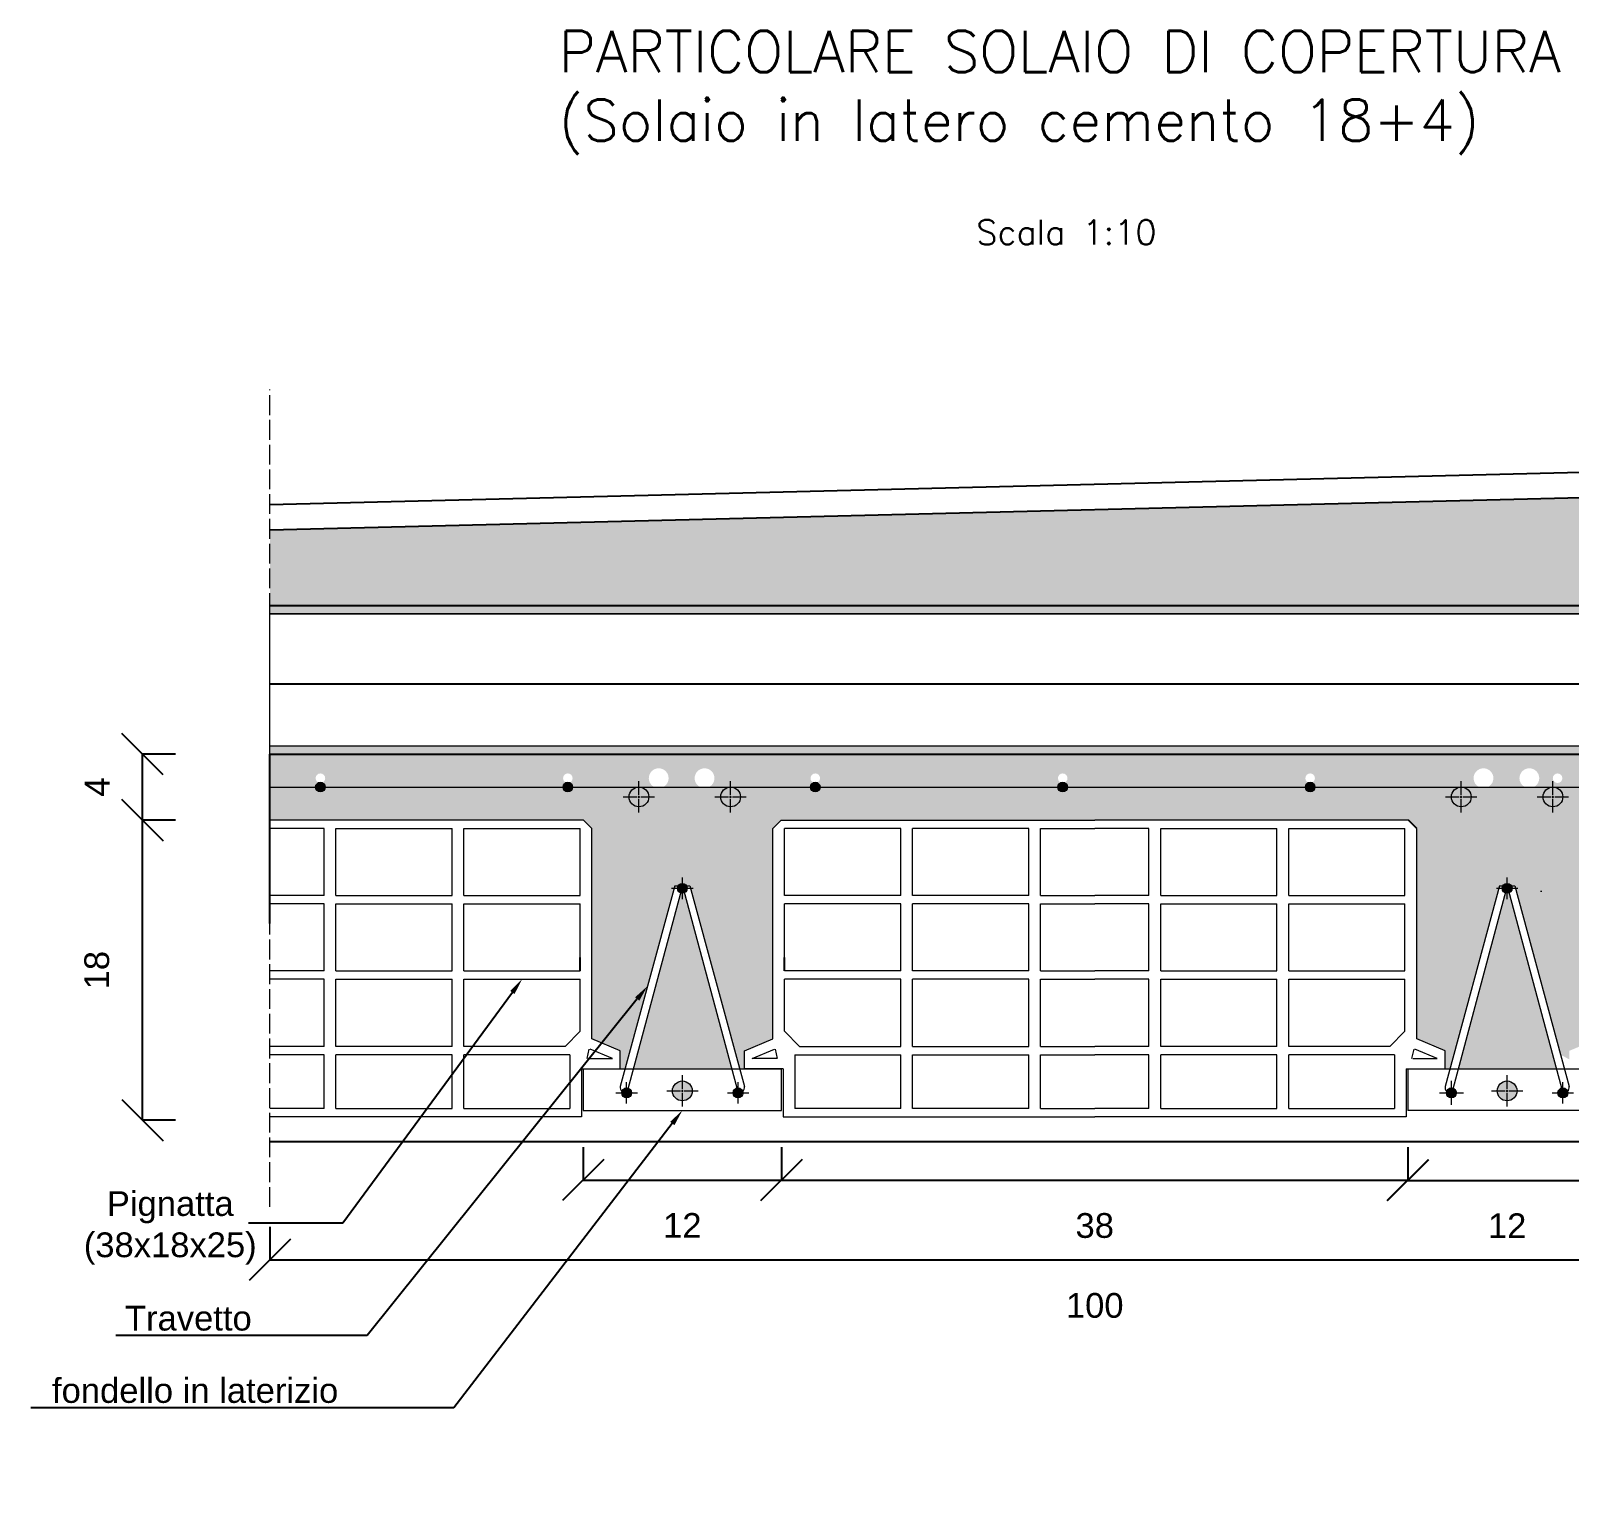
# Model space of a CAD drawing. Header units: millimetres. Extents: x -455371 to 117772, y -78417 to 116564.
# Drawn here: x -158698 to -157765, y -58590 to -57704 of the extents above; entities that cross this region are included whole.
import ezdxf
from ezdxf import colors
from ezdxf.entities.mleader import LeaderData, LeaderLine
from ezdxf.math import Vec2, Vec3

# ---------------------------------------------------------------- set-up
doc = ezdxf.new("R2010")
doc.units = ezdxf.units.MM
doc.linetypes.add('ACAD_ISO02W100', pattern=[15, 12, -3])
doc.linetypes.add('CENTER2', pattern=[28.575, 19.05, -3.175, 3.175, -3.175])
doc.layers.get('0').update_dxf_attribs({"color": 255})
for name, color, linetype, lineweight in [('armature', 5, 'Continuous', 18), ('Cls', 7, 'Continuous', 25), ('quote', 5, 'Continuous', 15), ('RETINO ARMATURE', 253, 'Continuous', 15), ('Scritte', 7, 'Continuous', 15), ('tratteggio 1 a 50', 230, 'ACAD_ISO02W100', 15), ('TRAV.PIGN.TELAIO', 30, 'Continuous', 15)]:
    doc.layers.add(name, color=color, linetype=linetype, lineweight=lineweight)
for name, color, linetype in [('isolante', 30, 'ISOLAMENTO'), ('PIGNATTE', 251, 'Continuous'), ('RETINI', 253, 'Continuous')]:
    doc.layers.add(name, color=color, linetype=linetype)
doc.styles.get("Standard").update_dxf_attribs({"font": 'arial.ttf'})
doc.styles.add('TITOLI 1_100', font='romans.shx', dxfattribs={"height": 25})
doc.styles.add('TITOLI 1_200', font='romans.shx', dxfattribs={"height": 50})
doc.linetypes.add('ISOLAMENTO', pattern='A,0.00254,-2.54,[134,ltypeshp.shx,S=2.54,R=0,X=-2.54,Y=0],-5.08,[134,ltypeshp.shx,S=2.54,R=180,X=2.54,Y=0],-2.54', length=10.16254)
doc.dimstyles.new('scala 1 a 10', dxfattribs={"dimtxt": 15, "dimasz": 25, "dimexe": 0.183, "dimexo": 0.1, "dimgap": 20, "dimtad": 2, "dimdec": 0, "dimlfac": 0.1, "dimzin": 0, "dimdsep": 46, "dimtxsty": 'Standard', "dimblk": 'OBLIQUE', "dimcen": -25, "dimadec": 0, "dimazin": 0, "dimtfac": 1, "dimtdec": 0, "dimtofl": 0, "dimtmove": 0, "dimatfit": 3, "dimfxl": 20, "dimfxlon": 1, "dimtolj": 1, "dimtzin": 0, "dimarcsym": 0})

# ---------------------------------------------------------------- blocks, each defined once
blk = doc.blocks.new('_Oblique')
at = {"color": 0, "linetype": 'ByBlock', "lineweight": -2}
blk.add_line((-0.5, -0.5), (0.5, 0.5), dxfattribs=at)
blk = doc.blocks.new('*D2084')
at = {"layer": 'Defpoints', "color": 0, "transparency": 16777216}
for p in [(-158630.07, -58182.37), (-158552.83, -58182.37), (-158552.83, -58364.37)]:
    blk.add_point(p, dxfattribs=at)
at = {"layer": 'quote', "color": 0, "lineweight": -2, "transparency": 16777216}
for p, q in [((-158610.07, -58182.37), (-158630.26, -58182.37)), ((-158630.07, -58364.37), (-158630.07, -58182.37)), ((-158610.07, -58364.37), (-158630.26, -58364.37))]:
    blk.add_line(p, q, dxfattribs=at)
at = {"layer": 'quote', "color": 0, "lineweight": -2, "transparency": 16777216, "xscale": 25, "yscale": 25, "zscale": 25}
for p, rotation in [((-158630.07, -58182.37), 90), ((-158630.07, -58364.37), 270)]:
    blk.add_blockref('_Oblique', p, dxfattribs=dict(at, rotation=rotation))
at = {"layer": 'quote', "color": 0, "transparency": 16777216, "insert": (-158657.73, -58273.37), "char_height": 15, "attachment_point": 5, "rotation": 90}
blk.add_mtext('\\A1;18', dxfattribs=at)
blk = doc.blocks.new('*D2083')
at = {"layer": 'Defpoints', "color": 0, "transparency": 16777216}
for p in [(-158630.07, -58142.37), (-158552.83, -58142.37), (-158552.83, -58182.37)]:
    blk.add_point(p, dxfattribs=at)
at = {"layer": 'quote', "color": 0, "lineweight": -2, "transparency": 16777216}
for p, q in [((-158610.07, -58142.37), (-158630.26, -58142.37)), ((-158630.07, -58182.37), (-158630.07, -58142.37)), ((-158610.07, -58182.37), (-158630.26, -58182.37))]:
    blk.add_line(p, q, dxfattribs=at)
at = {"layer": 'quote', "color": 0, "lineweight": -2, "transparency": 16777216, "xscale": 25, "yscale": 25, "zscale": 25}
for p, rotation in [((-158630.07, -58142.37), 90), ((-158630.07, -58182.37), 270)]:
    blk.add_blockref('_Oblique', p, dxfattribs=dict(at, rotation=rotation))
at = {"layer": 'quote', "color": 0, "transparency": 16777216, "insert": (-158657.57, -58162.37), "char_height": 15, "attachment_point": 5, "rotation": 90}
blk.add_mtext('\\A1;4', dxfattribs=at)
blk = doc.blocks.new('*U2075')
at = {"layer": 'quote', "color": 0, "linetype": 'CENTER2', "transparency": 16777216}
for p, q in [((0, 1.2), (0, 9.5)), ((-9.5, 0), (-1.2, 0)), ((1.2, 0), (9.5, 0)), ((0, -9.5), (0, -1.2))]:
    blk.add_line(p, q, dxfattribs=at)
at = {"layer": 'quote', "color": 0, "linetype": 'Continuous', "transparency": 16777216}
for p, q in [((-0.6, 0), (0.6, 0)), ((0, -0.6), (0, 0.6))]:
    blk.add_line(p, q, dxfattribs=at)
blk = doc.blocks.new('*U2077')
at = {"layer": 'quote', "color": 0, "linetype": 'CENTER2', "transparency": 16777216}
for p, q in [((0, 1.2), (0, 9.5)), ((-9.5, 0), (-1.2, 0)), ((1.2, 0), (9.5, 0)), ((0, -9.5), (0, -1.2))]:
    blk.add_line(p, q, dxfattribs=at)
at = {"layer": 'quote', "color": 0, "linetype": 'Continuous', "transparency": 16777216}
for p, q in [((-0.6, 0), (0.6, 0)), ((0, -0.6), (0, 0.6))]:
    blk.add_line(p, q, dxfattribs=at)
blk = doc.blocks.new('*U2068')
at = {"layer": 'quote', "color": 0, "linetype": 'CENTER2', "transparency": 16777216}
for p, q in [((-6.5, 0), (-0.6, 0)), ((0, 0.6), (0, 6.5)), ((0.6, 0), (6.5, 0)), ((0, -6.5), (0, -0.6))]:
    blk.add_line(p, q, dxfattribs=at)
at = {"layer": 'quote', "color": 0, "linetype": 'Continuous', "transparency": 16777216}
for p, q in [((-0.3, 0), (0.3, 0)), ((0, -0.3), (0, 0.3))]:
    blk.add_line(p, q, dxfattribs=at)
blk = doc.blocks.new('*U2069')
at = {"layer": 'quote', "color": 0, "linetype": 'CENTER2', "transparency": 16777216}
for p, q in [((-6.5, 0), (-0.6, 0)), ((0, 0.6), (0, 6.5)), ((0.6, 0), (6.5, 0)), ((0, -6.5), (0, -0.6))]:
    blk.add_line(p, q, dxfattribs=at)
at = {"layer": 'quote', "color": 0, "linetype": 'Continuous', "transparency": 16777216}
for p, q in [((-0.3, 0), (0.3, 0)), ((0, -0.3), (0, 0.3))]:
    blk.add_line(p, q, dxfattribs=at)
blk = doc.blocks.new('*U2070')
at = {"layer": 'quote', "color": 0, "linetype": 'CENTER2', "transparency": 16777216}
for p, q in [((-6.5, 0), (-0.6, 0)), ((0, 0.6), (0, 6.5)), ((0.6, 0), (6.5, 0)), ((0, -6.5), (0, -0.6))]:
    blk.add_line(p, q, dxfattribs=at)
at = {"layer": 'quote', "color": 0, "linetype": 'Continuous', "transparency": 16777216}
for p, q in [((-0.3, 0), (0.3, 0)), ((0, -0.3), (0, 0.3))]:
    blk.add_line(p, q, dxfattribs=at)
blk = doc.blocks.new('*U2071')
at = {"layer": 'quote', "color": 0, "linetype": 'CENTER2', "transparency": 16777216}
for p, q in [((-7.31, 0), (-0.76, 0)), ((0, 0.76), (0, 7.31)), ((0.76, 0), (7.31, 0)), ((0, -7.31), (0, -0.76))]:
    blk.add_line(p, q, dxfattribs=at)
at = {"layer": 'quote', "color": 0, "linetype": 'Continuous', "transparency": 16777216}
for p, q in [((-0.38, 0), (0.38, 0)), ((0, -0.38), (0, 0.38))]:
    blk.add_line(p, q, dxfattribs=at)
blk = doc.blocks.new('*U2072')
at = {"layer": 'quote', "color": 0, "linetype": 'CENTER2', "transparency": 16777216}
for p, q in [((-6.5, 0), (-0.6, 0)), ((0, 0.6), (0, 6.5)), ((0.6, 0), (6.5, 0)), ((0, -6.5), (0, -0.6))]:
    blk.add_line(p, q, dxfattribs=at)
at = {"layer": 'quote', "color": 0, "linetype": 'Continuous', "transparency": 16777216}
for p, q in [((-0.3, 0), (0.3, 0)), ((0, -0.3), (0, 0.3))]:
    blk.add_line(p, q, dxfattribs=at)
blk = doc.blocks.new('*U2073')
at = {"layer": 'quote', "color": 0, "linetype": 'CENTER2', "transparency": 16777216}
for p, q in [((-6.5, 0), (-0.6, 0)), ((0, 0.6), (0, 6.5)), ((0.6, 0), (6.5, 0)), ((0, -6.5), (0, -0.6))]:
    blk.add_line(p, q, dxfattribs=at)
at = {"layer": 'quote', "color": 0, "linetype": 'Continuous', "transparency": 16777216}
for p, q in [((-0.3, 0), (0.3, 0)), ((0, -0.3), (0, 0.3))]:
    blk.add_line(p, q, dxfattribs=at)
blk = doc.blocks.new('*U2074')
at = {"layer": 'quote', "color": 0, "linetype": 'CENTER2', "transparency": 16777216}
for p, q in [((0, 1.2), (0, 9.5)), ((-9.5, 0), (-1.2, 0)), ((1.2, 0), (9.5, 0)), ((0, -9.5), (0, -1.2))]:
    blk.add_line(p, q, dxfattribs=at)
at = {"layer": 'quote', "color": 0, "linetype": 'Continuous', "transparency": 16777216}
for p, q in [((-0.6, 0), (0.6, 0)), ((0, -0.6), (0, 0.6))]:
    blk.add_line(p, q, dxfattribs=at)
blk = doc.blocks.new('*U2076')
at = {"layer": 'quote', "color": 0, "linetype": 'CENTER2', "transparency": 16777216}
for p, q in [((0, 1.2), (0, 9.5)), ((-9.5, 0), (-1.2, 0)), ((1.2, 0), (9.5, 0)), ((0, -9.5), (0, -1.2))]:
    blk.add_line(p, q, dxfattribs=at)
at = {"layer": 'quote', "color": 0, "linetype": 'Continuous', "transparency": 16777216}
for p, q in [((-0.6, 0), (0.6, 0)), ((0, -0.6), (0, 0.6))]:
    blk.add_line(p, q, dxfattribs=at)
blk = doc.blocks.new('*U2067')
at = {"layer": 'quote', "color": 0, "linetype": 'CENTER2', "transparency": 16777216}
for p, q in [((0, 1.2), (0, 9.5)), ((-9.5, 0), (-1.2, 0)), ((1.2, 0), (9.5, 0)), ((0, -9.5), (0, -1.2))]:
    blk.add_line(p, q, dxfattribs=at)
at = {"layer": 'quote', "color": 0, "linetype": 'Continuous', "transparency": 16777216}
for p, q in [((-0.6, 0), (0.6, 0)), ((0, -0.6), (0, 0.6))]:
    blk.add_line(p, q, dxfattribs=at)
blk = doc.blocks.new('*U2078')
at = {"layer": 'quote', "color": 0, "linetype": 'CENTER2', "transparency": 16777216}
for p, q in [((0, 1.2), (0, 9.5)), ((-9.5, 0), (-1.2, 0)), ((1.2, 0), (9.5, 0)), ((0, -9.5), (0, -1.2))]:
    blk.add_line(p, q, dxfattribs=at)
at = {"layer": 'quote', "color": 0, "linetype": 'Continuous', "transparency": 16777216}
for p, q in [((-0.6, 0), (0.6, 0)), ((0, -0.6), (0, 0.6))]:
    blk.add_line(p, q, dxfattribs=at)
blk = doc.blocks.new('*D2079')
at = {"layer": 'Defpoints', "color": 0, "transparency": 16777216}
for p in [(-158362.95, -58358.4), (-158242.71, -58358.4), (-158242.71, -58400.6)]:
    blk.add_point(p, dxfattribs=at)
at = {"layer": 'quote', "color": 0, "lineweight": -2, "transparency": 16777216}
for p, q in [((-158362.95, -58380.6), (-158362.95, -58400.78)), ((-158242.71, -58380.6), (-158242.71, -58400.78)), ((-158362.95, -58400.6), (-158242.71, -58400.6))]:
    blk.add_line(p, q, dxfattribs=at)
at = {"layer": 'quote', "color": 0, "lineweight": -2, "transparency": 16777216, "xscale": 25, "yscale": 25, "zscale": 25, "rotation": 180}
blk.add_blockref('_Oblique', (-158362.95, -58400.6), dxfattribs=at)
at = {"layer": 'quote', "color": 0, "lineweight": -2, "transparency": 16777216, "xscale": 25, "yscale": 25, "zscale": 25}
blk.add_blockref('_Oblique', (-158242.71, -58400.6), dxfattribs=at)
at = {"layer": 'quote', "color": 0, "transparency": 16777216, "insert": (-158302.83, -58428.13), "char_height": 15, "attachment_point": 5}
blk.add_mtext('\\A1;12', dxfattribs=at)
blk = doc.blocks.new('*D2080')
at = {"layer": 'Defpoints', "color": 0, "transparency": 16777216}
for p in [(-158242.71, -58358.4), (-157862.95, -58358.4), (-157862.95, -58400.6)]:
    blk.add_point(p, dxfattribs=at)
at = {"layer": 'quote', "color": 0, "lineweight": -2, "transparency": 16777216}
for p, q in [((-158242.71, -58380.6), (-158242.71, -58400.78)), ((-157862.95, -58380.6), (-157862.95, -58400.78)), ((-158242.71, -58400.6), (-157862.95, -58400.6))]:
    blk.add_line(p, q, dxfattribs=at)
at = {"layer": 'quote', "color": 0, "lineweight": -2, "transparency": 16777216, "xscale": 25, "yscale": 25, "zscale": 25, "rotation": 180}
blk.add_blockref('_Oblique', (-158242.71, -58400.6), dxfattribs=at)
at = {"layer": 'quote', "color": 0, "lineweight": -2, "transparency": 16777216, "xscale": 25, "yscale": 25, "zscale": 25}
blk.add_blockref('_Oblique', (-157862.95, -58400.6), dxfattribs=at)
at = {"layer": 'quote', "color": 0, "transparency": 16777216, "insert": (-158052.83, -58428.26), "char_height": 15, "attachment_point": 5}
blk.add_mtext('\\A1;38', dxfattribs=at)
blk = doc.blocks.new('*D2081')
at = {"layer": 'Defpoints', "color": 0, "transparency": 16777216}
for p in [(-157862.95, -58358.4), (-157742.71, -58358.4), (-157742.71, -58400.78)]:
    blk.add_point(p, dxfattribs=at)
at = {"layer": 'quote', "color": 0, "lineweight": -2, "transparency": 16777216}
for p, q in [((-157862.95, -58380.78), (-157862.95, -58400.97)), ((-157742.71, -58380.78), (-157742.71, -58400.97)), ((-157862.95, -58400.78), (-157742.71, -58400.78))]:
    blk.add_line(p, q, dxfattribs=at)
at = {"layer": 'quote', "color": 0, "lineweight": -2, "transparency": 16777216, "xscale": 25, "yscale": 25, "zscale": 25, "rotation": 180}
blk.add_blockref('_Oblique', (-157862.95, -58400.78), dxfattribs=at)
at = {"layer": 'quote', "color": 0, "lineweight": -2, "transparency": 16777216, "xscale": 25, "yscale": 25, "zscale": 25}
blk.add_blockref('_Oblique', (-157742.71, -58400.78), dxfattribs=at)
at = {"layer": 'quote', "color": 0, "transparency": 16777216, "insert": (-157802.83, -58428.31), "char_height": 15, "attachment_point": 5}
blk.add_mtext('\\A1;12', dxfattribs=at)
blk = doc.blocks.new('*D2082')
at = {"layer": 'Defpoints', "color": 0, "transparency": 16777216}
for p in [(-158552.83, -58364.37), (-157552.83, -58364.37), (-157552.83, -58449.04)]:
    blk.add_point(p, dxfattribs=at)
at = {"layer": 'quote', "color": 0, "lineweight": -2, "transparency": 16777216}
for p, q in [((-158552.83, -58429.04), (-158552.83, -58449.22)), ((-157552.83, -58429.04), (-157552.83, -58449.22)), ((-158552.83, -58449.04), (-157552.83, -58449.04))]:
    blk.add_line(p, q, dxfattribs=at)
at = {"layer": 'quote', "color": 0, "lineweight": -2, "transparency": 16777216, "xscale": 25, "yscale": 25, "zscale": 25, "rotation": 180}
blk.add_blockref('_Oblique', (-158552.83, -58449.04), dxfattribs=at)
at = {"layer": 'quote', "color": 0, "lineweight": -2, "transparency": 16777216, "xscale": 25, "yscale": 25, "zscale": 25}
blk.add_blockref('_Oblique', (-157552.83, -58449.04), dxfattribs=at)
at = {"layer": 'quote', "color": 0, "transparency": 16777216, "insert": (-158052.83, -58476.7), "char_height": 15, "attachment_point": 5}
blk.add_mtext('\\A1;100', dxfattribs=at)

msp = doc.modelspace()

# ---------------------------------------------------------------- hatches: boundary and pattern name
at = {"layer": 'RETINI'}
h = msp.add_hatch(dxfattribs=at)
h.set_pattern_fill('AR-CONC', color=256, scale=0.21)
h.set_pattern_definition([(50, (-42959.946, 1882.87), (38.2587805, -3.347208), [4.0005, -44.0055]), (355, (-42959.946, 1882.87), (-7.401118, 40.121938), [3.2004, -35.204523]), (100.451445, (-42956.758, 1882.59), (30.857662, 36.774728), [3.399902, -37.398951]), (46.1842, (-42959.946, 1893.537), (56.926599, -8.828889), [6.00075, -66.00825]), (96.63556, (-42955.2, 1892.8), (49.854868, 51.959486), [5.099855, -56.098478]), (351.18415, (-42959.946, 1893.54), (49.854868, 51.959486), [4.800593, -52.806544]), (21, (-42954.612, 1890.87), (31.839022, -21.4756916), [4.0005, -44.0055]), (326, (-42954.612, 1890.87), (12.978426, 38.679473), [3.2004, -35.2044]), (71.451445, (-42951.96, 1889.08), (44.817448, 17.203781), [3.399902, -37.398887]), (37.5, (-42959.946, 1882.869), (0.6486067, 17.7565582), [0, -34.77768, 0, -35.7378, 0, -35.33775]), (7.5, (-42959.946, 1882.87), (14.032129, 21.0379207), [0, -20.37588, 0, -33.97758, 0, -13.46835]), (327.5, (-42971.841, 1882.869), (28.474025, -1.2030362), [0, -13.335, 0, -41.6052, 0, -55.2069]), (317.5, (-42977.175, 1882.87), (31.107128, 5.339563), [0, -17.3355, 0, -27.63012, 0, -39.2049])])
h.paths.add_polyline_path([(-158552.71, -58006.37), (-158552.83, -58052.37), (-157552.83, -58052.37), (-157552.83, -58026.55), (-157552.83, -57981.75)])
h = msp.add_hatch(color=256, dxfattribs=at)
h.dxf.hatch_style = 1
h.paths.add_polyline_path([(-157552.83, -58052.37), (-158552.83, -58052.37), (-158552.83, -58057.37), (-157552.83, -58057.37)])
h = msp.add_hatch(color=256, dxfattribs=at)
h.dxf.hatch_style = 1
h.paths.add_polyline_path([(-157552.83, -58137.37), (-158552.83, -58137.37), (-158552.83, -58142.37), (-157552.83, -58142.37)])
at = {"layer": 'RETINI', "ltscale": 100}
h = msp.add_hatch(dxfattribs=at)
h.set_pattern_fill('AR-CONC', color=256, scale=0.2)
h.set_pattern_definition([(50, (-176543.61, -76202.75), (36.436934, -3.187817), [3.81, -41.91]), (355, (-176543.61, -76202.75), (-7.048684, 38.21137), [3.048, -33.528117]), (100.45144, (-176540.574, -76203.015), (29.38825, 35.02355), [3.238, -35.61805]), (46.1842, (-176543.61, -76192.59), (54.21581, -8.408466), [5.715, -62.865]), (96.63556, (-176539.093, -76193.29), (47.48083, 49.48522), [4.857, -53.42712]), (351.18415, (-176543.61, -76192.59), (47.48083, 49.48522), [4.57199, -50.29195]), (21, (-176538.53, -76195.13), (30.322878, -20.45304), [3.81, -41.91]), (326, (-176538.53, -76195.13), (12.360406, 36.837593), [3.048, -33.528]), (71.45144, (-176536.004, -76196.834), (42.683284, 16.384554), [3.238, -35.61799]), (37.5, (-176543.611, -76202.75), (0.6177207, 16.911008), [0, -33.1216, 0, -34.036, 0, -33.655]), (7.5, (-176543.61, -76202.75), (13.363933, 20.036115), [0, -19.4056, 0, -32.3596, 0, -12.827]), (327.5, (-176554.939, -76202.75), (27.118119, -1.145749), [0, -12.7, 0, -39.624, 0, -52.578]), (317.5, (-176560.02, -76202.75), (29.625836, 5.085298), [0, -16.51, 0, -26.3144, 0, -37.338])])
h.paths.add_polyline_path([(-158242.95, -58182.37), (-158052.83, -58182.37), (-157862.7, -58182.37), (-157857.6, -58187.47), (-157857.6, -58315.09), (-157840.49, -58322.29), (-157840.49, -58333.35), (-157837.57, -58333.35), (-157807.43, -58222.19), (-157805.39, -58222.19, -0.560377), (-157800.27, -58222.19), (-157798.23, -58222.19), (-157770.45, -58324.63), (-157765.17, -58327.41), (-157765.17, -58322.29), (-157748.06, -58315.09), (-157748.06, -58244.76), (-157813.44, -58161.72, -0.626169), (-157823.16, -58157), (-157919.34, -58157, -1), (-157925.14, -58157), (-158069.34, -58157, -1), (-158075.14, -58157), (-158219.34, -58157, -1), (-158225.14, -58157), (-158283.36, -58157, -1), (-158295.36, -58157), (-158311.16, -58157, -1), (-158323.16, -58157), (-158369.34, -58157, -1), (-158375.14, -58157), (-158519.34, -58157, -1), (-158525.14, -58157), (-158552.83, -58157), (-158552.83, -58182.37), (-158362.7, -58182.37), (-158357.6, -58187.47), (-158357.6, -58315.09), (-158340.49, -58322.29), (-158340.49, -58333.35), (-158337.57, -58333.35), (-158307.43, -58222.19), (-158305.39, -58222.19, -0.560377), (-158300.27, -58222.19), (-158298.23, -58222.19), (-158268.08, -58333.35), (-158265.17, -58333.35), (-158265.17, -58322.29), (-158248.06, -58315.09), (-158248.06, -58187.47)])
h.paths.add_polyline_path([(-157552.83, -58142.37), (-158552.83, -58142.37), (-158552.83, -58157), (-158525.14, -58157, -1), (-158519.34, -58157), (-158375.14, -58157, -1), (-158369.34, -58157), (-158323.16, -58157, -1), (-158311.16, -58157), (-158295.36, -58157, -1), (-158283.36, -58157), (-158225.14, -58157, -1), (-158219.34, -58157), (-158075.14, -58157, -1), (-158069.34, -58157), (-157925.14, -58157, -1), (-157919.34, -58157), (-157823.16, -58157, -1), (-157811.16, -58157), (-157795.36, -58157, -1), (-157783.36, -58157), (-157775.14, -58157, -1), (-157769.34, -58157), (-157625.14, -58157, -1), (-157619.34, -58157), (-157552.83, -58157)])
h.paths.add_polyline_path([(-158301.66, -58226.52, -0.201615), (-158303.99, -58226.52), (-158332.59, -58333.35), (-158272.92, -58333.35)], flags=17)
h.paths.add_polyline_path([(-157801.66, -58226.52, -0.201615), (-157803.99, -58226.52), (-157832.59, -58333.35), (-157772.92, -58333.35)], flags=17)
h.paths.add_polyline_path([(-157552.83, -58157), (-157619.34, -58157, -1), (-157625.14, -58157), (-157769.34, -58157, -1), (-157775.14, -58157), (-157783.36, -58157, -0.229884), (-157785.65, -58161.72), (-157748.06, -58209.46), (-157748.06, -58187.47), (-157742.95, -58182.37), (-157552.83, -58182.37)])
h.paths.add_polyline_path([(-157785.65, -58161.72, -0.626169), (-157795.36, -58157), (-157811.16, -58157, -0.229884), (-157813.44, -58161.72), (-157748.06, -58244.76), (-157748.06, -58209.46)], flags=17)
at = {"layer": 'RETINO ARMATURE', "ltscale": 100}
for points in [[(-158519.34, -58162.37, 1), (-158525.14, -58162.37, 1)], [(-158369.34, -58162.37, 1), (-158375.14, -58162.37, 1)], [(-158219.34, -58162.37, 1), (-158225.14, -58162.37, 1)], [(-158069.34, -58162.37, 1), (-158075.14, -58162.37, 1)], [(-157919.34, -58162.37, 1), (-157925.14, -58162.37, 1)], [(-158299.83, -58223.75, 1), (-158305.83, -58223.75, 1)], [(-157799.83, -58223.75, 1), (-157805.83, -58223.75, 1)], [(-158333.6, -58347.74, 1), (-158339.6, -58347.74, 1)], [(-158272.05, -58347.74, -1), (-158266.05, -58347.74, -1)], [(-157833.6, -58347.74, 1), (-157839.6, -58347.74, 1)], [(-157772.05, -58347.74, -1), (-157766.05, -58347.74, -1)]]:
    msp.add_hatch(color=256, dxfattribs=at).paths.add_polyline_path(points)
at = {"layer": 'RETINO ARMATURE'}
h = msp.add_hatch(color=256, dxfattribs=at)
h.dxf.hatch_style = 1
h.paths.add_polyline_path([(-158323.15, -58168.37, 1), (-158335.15, -58168.37, 1)])
h.paths.add_polyline_path([(-158267.57, -58168.37, 1), (-158279.57, -58168.37, 1)])
h.paths.add_polyline_path([(-157769.04, -58168.37, 1), (-157781.04, -58168.37, 1)])
h.paths.add_polyline_path([(-157824.62, -58168.37, 1), (-157836.62, -58168.37, 1)])
h = msp.add_hatch(color=256, dxfattribs=at)
h.dxf.hatch_style = 1
h.paths.add_polyline_path([(-158308.83, -58346.55, 1), (-158296.83, -58346.55, 1)])
h = msp.add_hatch(color=256, dxfattribs=at)
h.dxf.hatch_style = 1
h.paths.add_polyline_path([(-157808.83, -58346.55, 1), (-157796.83, -58346.55, 1)])
at = {"layer": 'TRAV.PIGN.TELAIO', "ltscale": 100}
h = msp.add_hatch(dxfattribs=at)
h.set_pattern_fill('AR-SAND', color=256, scale=9)
h.set_pattern_definition([(37.5, (-364621.2, -278623.5), (-14.4003, 440.4719), [0, -347.472, 0, -388.62, 0, -371.475]), (7.5, (-364621.2, -278623.5), (404.571, 645.1426), [0, -187.452, 0, -313.182, 0, -120.015]), (327.5, (-364902.4, -278623.5), (711.89313, 1.29347), [0, -114.3, 0, -411.48, 0, -537.21]), (317.5, (-364902.4, -278623.5), (687.2008, 200.6364), [0, -57.15, 0, -269.748, 0, -308.61])])
h.paths.add_polyline_path([(-157552.83, -58142.37), (-158552.83, -58142.37), (-158552.83, -58182.37), (-158362.7, -58182.37), (-158357.6, -58187.47), (-158357.6, -58315.09), (-158340.49, -58322.29), (-158340.49, -58333.35), (-158338.85, -58333.35), (-158309.58, -58187.47, -0.756314), (-158296.08, -58187.47), (-158266.81, -58333.35), (-158265.17, -58333.35), (-158265.17, -58322.29), (-158248.06, -58315.09), (-158248.06, -58187.47), (-158242.95, -58182.37), (-158052.83, -58182.37), (-157862.7, -58182.37), (-157857.6, -58187.47), (-157857.6, -58315.09), (-157840.49, -58322.29), (-157840.49, -58333.35), (-157838.85, -58333.35), (-157809.58, -58187.47, -0.756314), (-157796.08, -58187.47), (-157766.81, -58333.35), (-157765.17, -58333.35), (-157765.17, -58322.29), (-157748.06, -58315.09), (-157748.06, -58187.47), (-157742.95, -58182.37), (-157552.83, -58182.37)])

# ---------------------------------------------------------------- linework, layer by layer
at = {"ltscale": 100}
for p, q in [((-158552.83, -58245.06), (-158552.83, -58142.37)), ((-157857.6, -58187.47), (-157862.7, -58182.37)), ((-158240.91, -58273.69), (-158240.91, -58265.6))]:
    msp.add_line(p, q, dxfattribs=at)
at = {"layer": 'armature', "ltscale": 100}
for p, q in [((-158552.83, -58162.37), (-157552.83, -58162.37)), ((-158307.43, -58222.19), (-158340.42, -58343.87)), ((-158302.83, -58222.19), (-158335.82, -58345.43)), ((-158307.43, -58222.19), (-158298.23, -58222.19)), ((-158302.83, -58222.19), (-158269.05, -58347.74)), ((-158298.23, -58222.19), (-158265.23, -58343.87)), ((-157807.43, -58222.19), (-157840.42, -58343.87)), ((-157802.83, -58222.19), (-157835.82, -58345.43)), ((-157807.43, -58222.19), (-157798.23, -58222.19)), ((-157802.83, -58222.19), (-157769.05, -58347.74)), ((-157798.23, -58222.19), (-157765.23, -58343.87))]:
    msp.add_line(p, q, dxfattribs=at)
for centre, radius in [((-158522.24, -58162.37), 2.9), ((-158372.24, -58162.37), 2.9), ((-158222.24, -58162.37), 2.9), ((-158072.24, -58162.37), 2.9), ((-157922.24, -58162.37), 2.9), ((-158302.83, -58223.75), 3), ((-157802.83, -58223.75), 3), ((-158336.6, -58347.74), 3), ((-158302.83, -58346.55), 6), ((-158269.05, -58347.74), 3), ((-157836.6, -58347.74), 3), ((-157802.83, -58346.55), 6), ((-157769.05, -58347.74), 3)]:
    msp.add_circle(centre, radius, dxfattribs=at)
at = {"layer": 'armature'}
for centre in [(-158329.15, -58168.37), (-158273.57, -58168.37), (-157830.62, -58168.37), (-157775.04, -58168.37), (-158302.83, -58346.55), (-157802.83, -58346.55)]:
    msp.add_circle(centre, 6, dxfattribs=at)
at = {"layer": 'armature', "ltscale": 100}
for centre, start, end in [((-158336.66, -58344.44), 171.40522, 274.23915), ((-158269, -58344.44), 265.76085, 8.59478), ((-157836.66, -58344.44), 171.40522, 274.23915), ((-157769, -58344.44), 265.76085, 8.59478)]:
    msp.add_arc(centre, 3.81, start, end, dxfattribs=at)
at = {"layer": 'Cls'}
msp.add_line((-158552.83, -58142.37), (-157552.83, -58142.37), dxfattribs=at)
msp.add_line((-158552.83, -58142.37), (-157552.83, -58142.37), dxfattribs=at)
for points in [[(-158553.2, -57991.14), (-157553.2, -57966.52)], [(-158552.83, -58006.38), (-157552.83, -57981.75)], [(-158552.83, -58052.37), (-158552.83, -58052.37), (-157552.83, -58052.37)], [(-157552.83, -58362.37), (-157552.83, -58377.37), (-158552.83, -58377.37)]]:
    msp.add_lwpolyline(points, dxfattribs=at)
at = {"layer": 'isolante', "ltscale": 0.3}
msp.add_lwpolyline([(-158552.83, -58099.87), (-158552.83, -58099.87), (-158552.83, -58099.87), (-157552.83, -58099.87)], dxfattribs=at)
at = {"layer": 'PIGNATTE', "linetype": 'Continuous'}
msp.add_line((-158364.75, -58273.69), (-158364.75, -58265.6), dxfattribs=at)
at = {"layer": 'quote'}
for points in [[(-158552.83, -58052.37), (-157552.83, -58052.37), (-157552.83, -58057.37), (-158552.83, -58057.37)], [(-158552.83, -58137.37), (-157552.83, -58137.37), (-157552.83, -58142.37), (-158552.83, -58142.37)]]:
    msp.add_lwpolyline(points, close=True, dxfattribs=at)
msp.add_lwpolyline([(-158552.83, -58137.37), (-158552.83, -58057.37), (-157552.83, -58057.37)], dxfattribs=at)
at = {"layer": 'tratteggio 1 a 50'}
msp.add_line((-158552.83, -58416.83), (-158552.83, -57921.3), dxfattribs=at)
at = {"layer": 'TRAV.PIGN.TELAIO', "ltscale": 100}
for p, q in [((-158519.94, -58187.54), (-158552.83, -58187.54)), ((-158519.94, -58228.04), (-158519.94, -58187.54)), ((-158512.8, -58187.54), (-158442.34, -58187.54)), ((-158512.8, -58228.04), (-158512.8, -58187.54)), ((-158442.34, -58228.04), (-158442.34, -58187.54)), ((-158435.2, -58187.54), (-158364.75, -58187.54)), ((-158435.2, -58228.04), (-158435.2, -58187.54)), ((-158364.75, -58228.04), (-158364.75, -58187.54)), ((-158248.06, -58187.47), (-158242.95, -58182.37)), ((-158248.06, -58315.09), (-158248.06, -58187.47)), ((-158242.95, -58182.37), (-158052.83, -58182.37)), ((-158170.46, -58187.54), (-158240.91, -58187.54)), ((-158240.91, -58228.04), (-158240.91, -58187.54)), ((-158170.46, -58228.04), (-158170.46, -58187.54)), ((-158092.86, -58187.54), (-158163.31, -58187.54)), ((-158163.31, -58228.04), (-158163.31, -58187.54)), ((-158092.86, -58228.04), (-158092.86, -58187.54)), ((-158085.71, -58228.04), (-158085.71, -58187.54)), ((-158085.71, -58187.54), (-158052.83, -58187.54)), ((-157862.7, -58182.37), (-158052.83, -58182.37)), ((-158019.94, -58187.54), (-158052.83, -58187.54)), ((-158019.94, -58228.04), (-158019.94, -58187.54)), ((-158012.8, -58187.54), (-157942.34, -58187.54)), ((-158012.8, -58228.04), (-158012.8, -58187.54)), ((-157942.34, -58228.04), (-157942.34, -58187.54)), ((-157935.2, -58187.54), (-157864.75, -58187.54)), ((-157935.2, -58228.04), (-157935.2, -58187.54)), ((-157864.75, -58228.04), (-157864.75, -58187.54)), ((-157857.6, -58315.09), (-157857.6, -58187.47)), ((-158519.94, -58228.04), (-158552.83, -58228.04)), ((-158519.94, -58233.18), (-158552.83, -58233.18)), ((-158519.94, -58262.27), (-158519.94, -58233.18)), ((-158512.8, -58228.04), (-158442.34, -58228.04)), ((-158512.8, -58233.18), (-158442.34, -58233.18)), ((-158512.8, -58273.69), (-158512.8, -58233.18)), ((-158442.34, -58273.69), (-158442.34, -58233.18)), ((-158435.2, -58228.04), (-158364.75, -58228.04)), ((-158435.2, -58233.18), (-158364.75, -58233.18)), ((-158435.2, -58273.69), (-158435.2, -58233.18)), ((-158364.75, -58273.69), (-158364.75, -58233.18)), ((-158170.46, -58228.04), (-158240.91, -58228.04)), ((-158170.46, -58233.18), (-158240.91, -58233.18)), ((-158240.91, -58273.69), (-158240.91, -58233.18)), ((-158170.46, -58273.69), (-158170.46, -58233.18)), ((-158092.86, -58228.04), (-158163.31, -58228.04)), ((-158092.86, -58233.18), (-158163.31, -58233.18)), ((-158163.31, -58273.69), (-158163.31, -58233.18)), ((-158092.86, -58273.69), (-158092.86, -58233.18)), ((-158085.71, -58228.04), (-158052.83, -58228.04)), ((-158085.71, -58273.69), (-158085.71, -58233.18)), ((-158085.71, -58233.18), (-158052.83, -58233.18)), ((-158019.94, -58228.04), (-158052.83, -58228.04)), ((-158019.94, -58233.18), (-158052.83, -58233.18)), ((-158019.94, -58273.69), (-158019.94, -58233.18)), ((-158012.8, -58228.04), (-157942.34, -58228.04)), ((-158012.8, -58233.18), (-157942.34, -58233.18)), ((-158012.8, -58273.69), (-158012.8, -58233.18)), ((-157942.34, -58273.69), (-157942.34, -58233.18)), ((-157935.2, -58228.04), (-157864.75, -58228.04)), ((-157935.2, -58233.18), (-157864.75, -58233.18)), ((-157935.2, -58273.69), (-157935.2, -58233.18)), ((-157864.75, -58273.69), (-157864.75, -58233.18)), ((-158519.94, -58273.69), (-158519.94, -58262.27)), ((-158512.8, -58273.69), (-158512.8, -58265.6)), ((-158442.34, -58273.69), (-158442.34, -58265.6)), ((-158435.2, -58273.69), (-158435.2, -58265.6)), ((-158170.46, -58273.69), (-158170.46, -58265.6)), ((-158163.31, -58273.69), (-158163.31, -58265.6)), ((-158092.86, -58273.69), (-158092.86, -58265.6)), ((-158085.71, -58273.69), (-158085.71, -58265.6)), ((-158019.94, -58273.69), (-158019.94, -58265.6)), ((-158012.8, -58273.69), (-158012.8, -58265.6)), ((-157942.34, -58273.69), (-157942.34, -58265.6)), ((-157935.2, -58273.69), (-157935.2, -58265.6)), ((-157864.75, -58273.69), (-157864.75, -58265.6)), ((-158519.94, -58273.69), (-158552.83, -58273.69)), ((-158519.94, -58278.83), (-158552.83, -58278.83)), ((-158519.94, -58319.58), (-158519.94, -58278.83)), ((-158512.8, -58273.69), (-158442.34, -58273.69)), ((-158512.8, -58319.58), (-158512.8, -58278.83)), ((-158512.8, -58278.83), (-158442.34, -58278.83)), ((-158442.34, -58319.58), (-158442.34, -58278.83)), ((-158435.2, -58273.69), (-158364.75, -58273.69)), ((-158435.2, -58319.58), (-158435.2, -58278.83)), ((-158435.2, -58278.83), (-158364.75, -58278.83)), ((-158364.75, -58310.39), (-158364.75, -58278.83)), ((-158170.46, -58273.69), (-158240.91, -58273.69)), ((-158240.91, -58310.39), (-158240.91, -58278.83)), ((-158170.46, -58278.83), (-158240.91, -58278.83)), ((-158170.46, -58319.58), (-158170.46, -58278.83)), ((-158092.86, -58273.69), (-158163.31, -58273.69)), ((-158163.31, -58319.58), (-158163.31, -58278.83)), ((-158092.86, -58278.83), (-158163.31, -58278.83)), ((-158092.86, -58319.58), (-158092.86, -58278.83)), ((-158085.71, -58273.69), (-158052.83, -58273.69)), ((-158085.71, -58319.58), (-158085.71, -58278.83)), ((-158085.71, -58278.83), (-158052.83, -58278.83)), ((-158019.94, -58273.69), (-158052.83, -58273.69)), ((-158019.94, -58278.83), (-158052.83, -58278.83)), ((-158019.94, -58319.58), (-158019.94, -58278.83)), ((-158012.8, -58273.69), (-157942.34, -58273.69)), ((-158012.8, -58319.58), (-158012.8, -58278.83)), ((-158012.8, -58278.83), (-157942.34, -58278.83)), ((-157942.34, -58319.58), (-157942.34, -58278.83)), ((-157935.2, -58273.69), (-157864.75, -58273.69)), ((-157935.2, -58319.58), (-157935.2, -58278.83)), ((-157935.2, -58278.83), (-157864.75, -58278.83)), ((-157864.75, -58310.39), (-157864.75, -58278.83)), ((-158373.94, -58319.58), (-158364.75, -58310.39)), ((-158340.49, -58322.29), (-158357.6, -58315.09)), ((-158265.17, -58322.29), (-158248.06, -58315.09)), ((-158231.72, -58319.58), (-158240.91, -58310.39)), ((-157873.94, -58319.58), (-157864.75, -58310.39)), ((-157840.49, -58322.29), (-157857.6, -58315.09)), ((-158519.94, -58319.58), (-158552.83, -58319.58)), ((-158519.94, -58324.75), (-158552.83, -58324.75)), ((-158519.94, -58357.22), (-158519.94, -58324.75)), ((-158442.34, -58319.58), (-158512.8, -58319.58)), ((-158442.34, -58324.75), (-158512.8, -58324.75)), ((-158512.8, -58357.22), (-158512.8, -58324.75)), ((-158442.34, -58357.22), (-158442.34, -58324.75)), ((-158373.94, -58319.58), (-158435.2, -58319.58)), ((-158371.08, -58324.75), (-158435.2, -58324.75)), ((-158435.2, -58357.22), (-158435.2, -58324.75)), ((-158371.08, -58324.75), (-158371.08, -58357.22)), ((-158360.61, -58326.97), (-158359.26, -58321.28)), ((-158360.04, -58326.97), (-158345.16, -58326.97)), ((-158345.16, -58326.97), (-158358.69, -58321.28)), ((-158340.49, -58333.1), (-158340.49, -58322.29)), ((-158265.17, -58333.1), (-158265.17, -58322.29)), ((-158260.5, -58326.97), (-158246.97, -58321.28)), ((-158245.62, -58326.97), (-158260.5, -58326.97)), ((-158245.05, -58326.97), (-158246.4, -58321.28)), ((-158234.57, -58324.75), (-158170.46, -58324.75)), ((-158234.57, -58324.75), (-158234.57, -58357.22)), ((-158231.72, -58319.58), (-158170.46, -58319.58)), ((-158170.46, -58357.22), (-158170.46, -58324.75)), ((-158163.31, -58319.58), (-158092.86, -58319.58)), ((-158163.31, -58324.75), (-158092.86, -58324.75)), ((-158163.31, -58357.22), (-158163.31, -58324.75)), ((-158092.86, -58357.22), (-158092.86, -58324.75)), ((-158085.71, -58319.58), (-158052.83, -58319.58)), ((-158085.71, -58357.22), (-158085.71, -58324.75)), ((-158085.71, -58324.75), (-158052.83, -58324.75)), ((-158019.94, -58319.58), (-158052.83, -58319.58)), ((-158019.94, -58324.75), (-158052.83, -58324.75)), ((-158019.94, -58357.22), (-158019.94, -58324.75)), ((-157942.34, -58319.58), (-158012.8, -58319.58)), ((-157942.34, -58324.75), (-158012.8, -58324.75)), ((-158012.8, -58357.22), (-158012.8, -58324.75)), ((-157942.34, -58357.22), (-157942.34, -58324.75)), ((-157873.94, -58319.58), (-157935.2, -58319.58)), ((-157871.08, -58324.75), (-157935.2, -58324.75)), ((-157935.2, -58357.22), (-157935.2, -58324.75)), ((-157871.08, -58324.75), (-157871.08, -58357.22)), ((-157860.61, -58326.97), (-157859.26, -58321.28)), ((-157860.04, -58326.97), (-157845.16, -58326.97)), ((-157845.16, -58326.97), (-157858.69, -58321.28)), ((-157840.49, -58333.1), (-157840.49, -58322.29)), ((-158363.94, -58333.1), (-158340.49, -58333.1)), ((-158363.94, -58333.1), (-158363.94, -58362.37)), ((-158241.72, -58333.1), (-158265.17, -58333.1)), ((-158241.72, -58333.1), (-158241.72, -58362.37)), ((-157863.94, -58333.1), (-157840.49, -58333.1)), ((-157863.94, -58333.1), (-157863.94, -58362.37)), ((-158519.94, -58357.22), (-158552.83, -58357.22)), ((-158363.94, -58362.37), (-158552.83, -58362.37)), ((-158512.8, -58357.22), (-158442.34, -58357.22)), ((-158435.2, -58357.22), (-158371.08, -58357.22)), ((-158362.95, -58358.4), (-158242.71, -58358.4)), ((-158241.72, -58362.37), (-158052.83, -58362.37)), ((-158170.46, -58357.22), (-158234.57, -58357.22)), ((-158092.86, -58357.22), (-158163.31, -58357.22)), ((-158085.71, -58357.22), (-158052.83, -58357.22)), ((-158019.94, -58357.22), (-158052.83, -58357.22)), ((-157863.94, -58362.37), (-158052.83, -58362.37)), ((-158012.8, -58357.22), (-157942.34, -58357.22)), ((-157935.2, -58357.22), (-157871.08, -58357.22)), ((-157742.71, -58358.4), (-157862.95, -58358.4))]:
    msp.add_line(p, q, dxfattribs=at)
for points in [[(-158357.6, -58315.09), (-158357.6, -58187.47), (-158362.7, -58182.37), (-158552.83, -58182.37)], [(-158242.71, -58358.4), (-158242.71, -58333.35), (-158362.95, -58333.35), (-158362.95, -58358.4)], [(-157742.71, -58358.4), (-157742.71, -58333.35), (-157862.95, -58333.35), (-157862.95, -58358.4)]]:
    msp.add_lwpolyline(points, dxfattribs=at)

# ---------------------------------------------------------------- block references
at = {"layer": 'quote', "linetype": 'CENTER2'}
for name, p in [('*U2077', (-158329.15, -58168.37)), ('*U2075', (-158273.57, -58168.37)), ('*U2076', (-157830.62, -58168.37)), ('*U2074', (-157775.04, -58168.37)), ('*U2068', (-158302.83, -58223.75)), ('*U2073', (-157802.83, -58223.75)), ('*U2069', (-158336.6, -58347.74)), ('*U2078', (-158302.83, -58346.55)), ('*U2070', (-158269.05, -58347.74)), ('*U2071', (-157836.6, -58347.74)), ('*U2067', (-157802.83, -58346.55)), ('*U2072', (-157769.05, -58347.74))]:
    msp.add_blockref(name, p, dxfattribs=at)

# ---------------------------------------------------------------- texts
at = {"layer": 'Scritte', "attachment_point": 1}
for s, insert, char_height, style in [('PARTICOLARE SOLAIO DI COPERTURA\\P(Solaio in latero cemento 18+4)', (-158377.78, -57703.89), 25, 'TITOLI 1_200'), ('Scala 1:10', (-158124.63, -57818.51), 15, 'TITOLI 1_100')]:
    msp.add_mtext_dynamic_manual_height_columns(s, width=1428.5863, gutter_width=12.5, heights=[0], dxfattribs=dict(at, insert=insert, char_height=char_height, style=style))

# ---------------------------------------------------------------- dimensions: what is measured, and where the dimension line sits
at = {"layer": 'quote'}
dim = msp.add_linear_dim(base=(-158630.07, -58142.37), p1=(-158552.83, -58182.37), p2=(-158552.83, -58142.37), angle=90, dimstyle='scala 1 a 10', dxfattribs=at)
dim.commit()
dim.dimension.update_dxf_attribs({"geometry": '*D2083', "text_midpoint": (-158630.07, -58162.37), "dimtype": 160})
dim = msp.add_linear_dim(base=(-158630.07, -58182.37), p1=(-158552.83, -58364.37), p2=(-158552.83, -58182.37), angle=90, dimstyle='scala 1 a 10', dxfattribs=at)
dim.commit()
dim.dimension.update_dxf_attribs({"geometry": '*D2084', "text_midpoint": (-158657.73, -58273.37)})
for base, p1, p2, picture, middle in [((-157552.83, -58449.04), (-158552.83, -58364.37), (-157552.83, -58364.37), '*D2082', (-158052.83, -58476.7)), ((-158242.71, -58400.6), (-158362.95, -58358.4), (-158242.71, -58358.4), '*D2079', (-158302.83, -58428.13)), ((-157862.95, -58400.6), (-158242.71, -58358.4), (-157862.95, -58358.4), '*D2080', (-158052.83, -58428.26)), ((-157742.71, -58400.78), (-157862.95, -58358.4), (-157742.71, -58358.4), '*D2081', (-157802.83, -58428.31))]:
    dim = msp.add_linear_dim(base=base, p1=p1, p2=p2, dimstyle='scala 1 a 10', dxfattribs=at)
    dim.commit()
    dim.dimension.update_dxf_attribs({"geometry": picture, "text_midpoint": middle})

# ---------------------------------------------------------------- leaders
ml = msp.add_multileader_mtext('Standard', dxfattribs=at)
ml.set_content('Pignatta (38x18x25)', color=256)
ml.set_leader_properties()
ml.build(insert=Vec2(0, 0))
ml.multileader.update_dxf_attribs({"text_left_attachment_type": 6, "text_right_attachment_type": 6, "dogleg_length": 20, "arrow_head_size": 10})
ctx = ml.context
ctx.base_point, ctx.char_height, ctx.arrow_head_size, ctx.landing_gap_size, ctx.plane_origin = Vec3(-158714.68, -58426.77), 15, 10, 50, Vec3(-158402.8, -58159.46)
ctx.left_attachment, ctx.right_attachment, ctx.text_align_type = 6, 6, 1
notes = []
notes.append((ctx, [(1, (1, 1, 0), (-158508.64, -58426.77), (-1, 0), 3.22, [(1, [(-158399.97, -58278.83), (-158508.64, -58426.77)], 0, [])])]))
ctx.mtext.insert, ctx.mtext.width, ctx.mtext.alignment, ctx.mtext.flow_direction = Vec3(-158613.27, -58407.36), 3.9427, 2, 5
ml = msp.add_multileader_mtext('Standard', dxfattribs=at)
ml.set_content('Travetto', color=256)
ml.set_leader_properties()
ml.build(insert=Vec2(0, 0))
ml.multileader.update_dxf_attribs({"text_left_attachment_type": 6, "text_right_attachment_type": 6, "dogleg_length": 20, "arrow_head_size": 10})
ctx = ml.context
ctx.base_point, ctx.char_height, ctx.arrow_head_size, ctx.landing_gap_size, ctx.plane_origin = Vec3(-158689.46, -58494.83), 15, 10, 50, Vec3(-158269, -58154.31)
ctx.left_attachment, ctx.right_attachment, ctx.text_align_type = 6, 6, 2
notes.append((ctx, [(0, (1, 1, 0), (-158493.87, -58494.83), (-1, 0), 20, [(1, [(-158323.93, -58283.03), (-158493.87, -58494.83)], 0, [])])]))
ctx.mtext.insert, ctx.mtext.alignment, ctx.mtext.flow_direction = Vec3(-158563.87, -58476.83), 3, 5
ml = msp.add_multileader_mtext('Standard', dxfattribs=at)
ml.set_content('fondello in laterizio', color=256)
ml.set_leader_properties()
ml.build(insert=Vec2(0, 0))
ml.multileader.update_dxf_attribs({"text_left_attachment_type": 6, "text_right_attachment_type": 6, "dogleg_length": 20, "arrow_head_size": 10})
ctx = ml.context
ctx.base_point, ctx.char_height, ctx.arrow_head_size, ctx.landing_gap_size, ctx.plane_origin = Vec3(-158734.01, -58538.68), 15, 10, 50, Vec3(-158247.9, -58229.69)
ctx.left_attachment, ctx.right_attachment, ctx.text_align_type = 6, 6, 2
notes.append((ctx, [(0, (1, 1, 0), (-158441.41, -58538.68), (-1, 0), 20, [(1, [(-158302.83, -58358.4), (-158441.41, -58538.68)], 0, [])])]))
ctx.mtext.insert, ctx.mtext.alignment, ctx.mtext.flow_direction = Vec3(-158511.41, -58520.68), 3, 5
for ctx, leaders in notes:
    for number, flags, end, landing, length, lines in leaders:
        leader = LeaderData()
        leader.index, (leader.has_last_leader_line, leader.has_dogleg_vector, leader.attachment_direction) = number, flags
        leader.last_leader_point, leader.dogleg_vector, leader.dogleg_length = Vec3(end), Vec3(landing), length
        for number, points, colour, breaks in lines:
            line = LeaderLine()
            line.index, line.vertices, line.color, line.breaks = number, Vec3.list(points), colors.encode_raw_color(colour), breaks
            leader.lines.append(line)
        ctx.leaders.append(leader)

doc.saveas('drawing.dxf')
